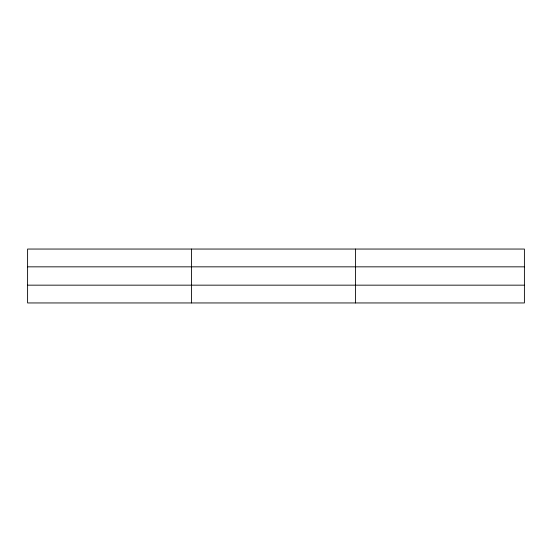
<?xml version="1.0" encoding="UTF-8"?>
<svg xmlns="http://www.w3.org/2000/svg" width="552" height="552" viewBox="0 0 552 552"><rect width="100%" height="100%" fill="white"/><g stroke="black" fill="none" stroke-linecap="round" stroke-linejoin="round"><path stroke-width="0.83" d="M191.544 302.951L191.544 249.049M355.488 302.951L355.488 249.049M524.4 285.163L524.4 302.951L27.6 302.951L27.6 249.049L524.4 249.049L524.4 285.163L27.6 285.163M27.6 266.837L524.4 266.837"/></g></svg>
